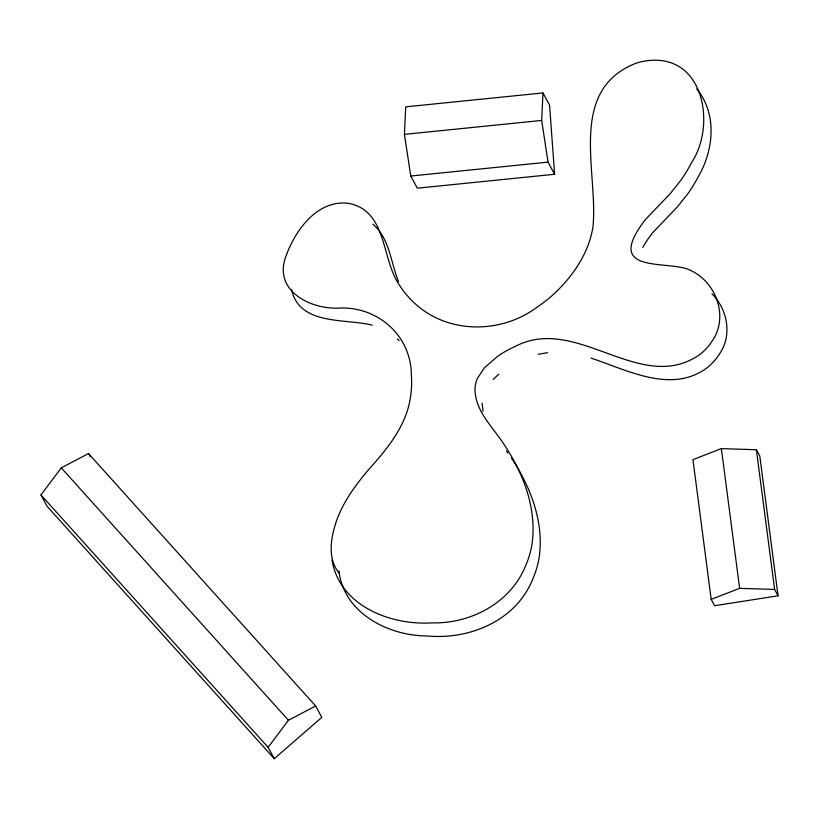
<?xml version="1.0" encoding="UTF-8"?>
<svg xmlns="http://www.w3.org/2000/svg" width="819" height="819" viewBox="0 0 819 819"><rect width="100%" height="100%" fill="white"/><g stroke="black" fill="none" stroke-linecap="round" stroke-linejoin="round"><path stroke-width="1.23" d="M404.422 134.357L405.722 106.849L542.987 92.936L549.559 105.088L554.617 174.273L417.352 188.186L410.78 176.034L404.422 134.357L541.687 120.444L542.987 92.936M642.792 247.461L643.836 245.587A107.197 103.143 -28.4 0 1 649.047 237.541A103.849 99.918 -28.4 0 1 652.938 232.422L677.477 206.787L688.062 193.458A156.163 150.256 -28.4 0 0 698.863 175.614C713.892 149.334 717.106 113.309 696.672 88.943M40.95 494.911L61.282 467.864L88.503 453.552L315.653 705.968L321.816 717.362L274.263 758.711L47.113 506.306L40.95 494.911L268.11 747.317L274.263 758.711M268.11 747.317L288.442 720.28L315.653 705.968M493.151 379.412L498.822 374.17M721.375 448.607L692.946 459.643L711.189 599.365L714.618 605.712L778.05 595.812L759.807 456.081L756.377 449.744L721.375 448.607L739.618 588.339L711.189 599.365M538.298 354.279L547.583 352.682M410.78 176.034L548.044 162.121L554.617 174.273M739.618 588.339L774.62 589.465L778.05 595.812M372.276 325.184C344.963 318.263 299.416 325.819 291.472 289.424M590.99 358.098C627.559 370.127 672.143 394.584 707.79 367.219A55.559 53.46 -28.4 0 0 720.085 353.091C732.36 334.602 727.231 308.998 712.008 293.857M372.788 224.15C389.793 238.431 390.663 262.438 398.577 281.736M397.369 338.933L399.078 340.653M61.282 467.864L288.442 720.28M506.429 450.962L507.852 452.938M511.506 458.159L515.171 463.738M515.775 464.721C532.657 492.475 544.205 525.706 538.994 558.486A91.933 88.462 -28.4 0 1 532.657 579.268C516.185 620.546 469.604 639.997 427.313 635.964C388.441 635.953 343.724 613.144 338.953 570.904M332.023 559.991C339.404 605.671 390.335 625.501 431.818 622.88C470.669 623.873 510.513 603.019 525.501 566.011A91.933 88.462 -28.4 0 0 531.828 545.229C537.315 509.807 523.802 474.037 504.34 444.912C493.171 427.323 474.959 411.22 474.969 388.871A29.934 28.798 -28.4 0 1 477.364 378.429L484.52 367.649L497.512 356.429A102.703 98.823 -28.4 0 1 515.366 346.345C577.528 313.933 641.175 396.457 700.624 353.972A55.559 53.46 -28.4 0 0 712.919 339.834C725.726 320.587 719.553 293.898 703.132 278.849A51.331 49.396 -28.4 0 0 691.922 271.069C672.839 259.592 612.397 274.078 636.67 232.34A107.197 103.143 -28.4 0 1 641.891 224.283A103.849 99.918 -28.4 0 1 645.771 219.175L670.311 193.53L680.896 180.211A156.163 150.256 -28.4 0 0 691.697 162.367C715.478 126.597 704.985 57.207 651.709 60.319A59.255 57.023 -28.4 0 0 635.452 63.442C567.004 90.899 598.535 171.98 592.946 227.119A98.741 95.004 -28.4 0 1 588.841 243.11C581.5 263.769 567.721 281.654 551.474 296.15A127.15 122.348 -28.4 0 1 538.247 306.296C500.614 335.34 443.437 334.459 410.278 298.894A87.224 83.927 -28.4 0 1 399.938 285.862C381.07 259.889 387.827 210.882 348.648 203.358C317.076 199.324 294.564 230.958 285.534 257.483C273.853 290.663 309.797 308.968 337.786 308.159C376.996 305.579 411.179 335.166 411.384 375.071A98.27 94.554 -28.4 0 1 410.759 395.004C407.35 424.457 387.919 448.188 368.796 469.43C355.999 484.428 344.103 500.624 337.08 519.205C331.05 536.496 326.679 557.657 339.179 573.239M88.503 453.552L90.182 456.664M483.056 411.292L482.156 403.265M541.687 120.444L548.044 162.121M756.377 449.744L774.62 589.465"/></g></svg>
